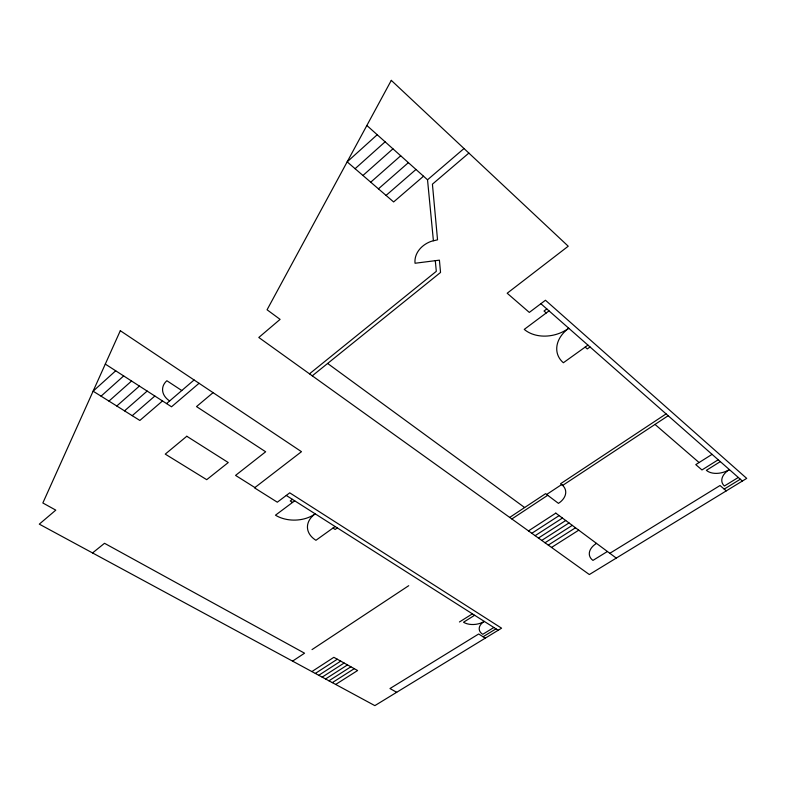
<?xml version="1.0" encoding="UTF-8"?>
<svg xmlns="http://www.w3.org/2000/svg" width="786" height="786" viewBox="0 0 786 786"><rect width="100%" height="100%" fill="white"/><g stroke="black" fill="none" stroke-linecap="round" stroke-linejoin="round"><path stroke-width="1.18" d="M115.699 370.796L93.112 391.182L139.849 420.451L162.496 400.958M377.211 134.74L347.166 161.867L393.629 201.943L423.516 176.211M101.07 396.164L123.667 375.934M355.095 168.705L385.12 141.824M108.959 401.106L131.567 381.023M362.945 175.484L392.951 148.829M116.78 405.998L139.397 386.073M370.727 182.195L400.703 155.775M124.532 410.862L147.159 391.074M378.439 188.837L408.376 162.653M132.225 415.676L154.852 396.036M386.064 195.419L415.981 169.462M166.563 403.582L194.083 379.982M433.4 240.683L427.525 179.798L464.005 148.525M199.054 383.293L171.525 406.784L105.295 364.085M468.869 153.083L432.418 184.179L437.537 239.818L431.209 241.341A24.612 20.112 -11.2 0 0 415.037 263.251L439.413 260.156L440.543 272.447L312.268 375.836M213.075 392.656L196.52 406.588L265.648 451.783L235.564 475.402L254.9 487.566M309.488 373.841L436.309 271.327L435.297 260.687M92.542 552.941L104.518 543.293L304.555 653.195L292.559 661.124M292.402 499.346L290.24 500.967L292.549 502.431M546.81 308.927L544.02 311.01L546.25 312.966M294.711 500.82L275.473 515.184A28.404 19.601 -1.3 0 0 315.166 513.828A27.677 18.707 -3 0 0 315.943 540.287L335.131 526.522M549.041 310.883L524.252 329.393A32.609 25.024 -16.3 0 0 568.75 328.234A31.853 23.59 -17 0 0 563.375 362.749L587.938 345.113M337.322 527.917L335.16 529.459L332.969 528.074M590.04 346.97L587.28 348.945L585.177 347.098M509.692 517.424L545.572 493.677L558.453 503.364A19.296 12.998 -11.6 0 0 561.656 484.559L546.643 494.482M666.096 413.898L560.585 483.734L562.717 485.375L668.169 415.725M312.022 649.609L408.72 585.688M511.853 518.966L547.714 495.288M311.885 671.578L333.853 657.312L357.61 670.527L335.681 684.449M528.477 530.894L555.81 513.14M315.324 673.435L337.292 659.218M531.808 533.291L559.131 515.606M318.752 675.292L340.711 661.124M535.138 535.669L562.432 518.062M322.162 677.139L344.121 663.02M538.449 538.046L565.723 520.509M325.561 678.976L347.51 664.907M541.741 540.414L568.995 522.936M328.951 680.814L350.89 666.793M545.022 542.762L572.257 525.362M332.321 682.631L354.26 668.67M548.284 545.101L575.499 527.77M551.536 547.439L578.732 530.177M712.067 454.357L695.777 464.624L701.967 469.949L718.217 459.771M459.446 621.972L472.406 613.846M474.646 615.271L463.524 622.227A14.895 9.206 -7.7 0 0 484.294 621.412A14.767 8.99 -8.2 0 0 482.742 634.312L493.854 627.493M720.31 461.608L706.378 470.333A17.204 11.191 -17.9 0 0 729.369 469.576A17.046 10.886 -17.9 0 0 724.427 485.984L738.309 477.456M607.411 551.487L592.958 560.398A18.392 11.643 -12.6 0 1 596.495 543.381M609.848 553.295L720.035 485.512L726.264 490.877M483.085 636.758L496.005 628.849M724.191 489.098L740.324 479.224M396.694 692.289L389.974 688.546L478.664 633.988L485.296 638.144M286.271 495.445L498.206 630.254M181.782 390.534L166.878 380.738A19.218 14.236 5.4 0 0 169.638 400.939M327.624 363.456L524.635 507.53M555.781 513.111L616.283 558.089M655.003 424.42L699.078 462.541M540.876 303.701L742.377 481.032M366.865 125.475L427.525 179.798M120.307 330.71L42.847 502.981L55.786 510.134L39.3 524.144L374.853 705.632L501.586 628.181L289.739 492.832L277.311 502.195L254.517 487.86L301.48 451.685L120.307 330.71M391.29 80.368L267.073 309.782L280.091 319.371L258.8 337.479L589.343 574.546L746.7 478.389L545.464 300.252L529.312 312.415L507.186 293.237L568.229 246.215L391.29 80.368M186.793 436.259L165.256 454.121L206.708 479.676L228.254 462.541L186.793 436.259"/></g></svg>
